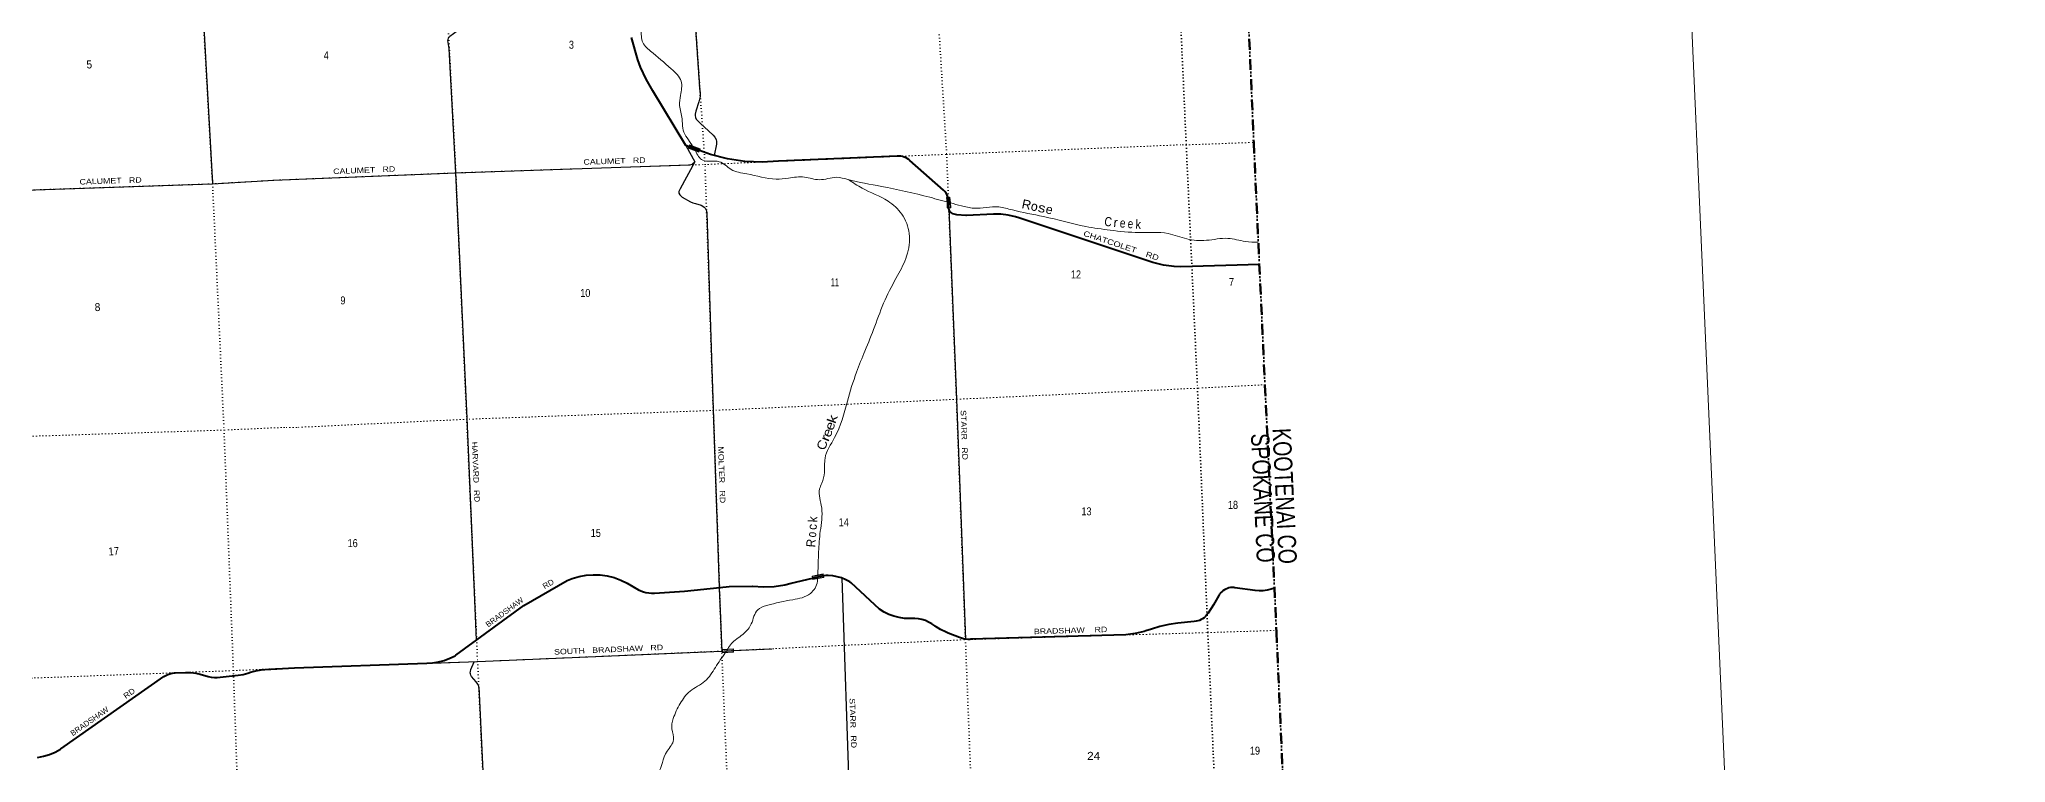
# Model space of a CAD drawing. Header units: feet. Extents: x 745759 to 1002271, y -170898 to 32007.
# Drawn here: x 959277 to 1002271, y -21486 to -5669 of the extents above; entities that cross this region are included whole.
import ezdxf
from ezdxf.enums import TextEntityAlignment as Align

# ---------------------------------------------------------------- set-up
doc = ezdxf.new("R2010")
doc.units = ezdxf.units.FT
doc.header["$LTSCALE"] = 48
doc.linetypes.add('DASH_DOUBLE_DOT', pattern=[9.2, 5, -1.2, 0.3, -1.2, 0.3, -1.2])
doc.linetypes.add('DOTTED', pattern=[1.5, 0.3, -1.2])
for name, color, linetype, lineweight in [('10', 7, 'DASH_DOUBLE_DOT', 60), ('26', 7, 'Continuous', 40), ('29', 7, 'Continuous', 25), ('31', 7, 'Continuous', 13), ('39', 7, 'Continuous', 13), ('4', 7, 'Continuous', 13), ('6', 7, 'DOTTED', 25), ('61', 7, 'Continuous', 13), ('7', 7, 'DOTTED', 13)]:
    doc.layers.add(name, color=color, linetype=linetype, lineweight=lineweight)
for name, color, linetype in [('12', 7, 'Continuous'), ('27', 7, 'Continuous'), ('30', 7, 'Continuous'), ('41', 7, 'Continuous')]:
    doc.layers.add(name, color=color, linetype=linetype)

msp = doc.modelspace()

# ---------------------------------------------------------------- linework, layer by layer
at = {"layer": '10'}
msp.add_lwpolyline([(985589.69, -2335.59), (985599.12, -2570.39), (985830.11, -7923.8), (986075.41, -13230.28), (986328.27, -18629.24), (986575.12, -24345.64)], dxfattribs=at)
at = {"layer": '26'}
for points in [[(973713.87, -8101.08), (973412.65, -7988.5), (972691.11, -6796.2), (972542.21, -6542.81), (972420.61, -6275.25), (972364.61, -6119.29), (972223.6, -5631)], [(979163.67, -9357.99), (979164.86, -9277.16), (979162.13, -9232.46), (979154.84, -9167.69), (979149.37, -9140.32), (979136.62, -9099.47), (979125.33, -9073.9), (979103.01, -9034.96), (979076.74, -8998.56), (979046.81, -8965.12), (978312.54, -8319.78), (978287.14, -8298.79), (978255.31, -8277.32), (978221.4, -8259.3), (978185.79, -8244.92), (978148.88, -8234.34), (978111.06, -8227.68), (978072.75, -8225), (978034.37, -8226.35), (975438.68, -8336.82), (975082.7, -8357.65), (974700.19, -8341.33), (974321.49, -8285.11), (973950.73, -8189.61), (973713.87, -8101.08)], [(985953.49, -10592.72), (984235.78, -10645.13), (984093.92, -10637.4), (983856.78, -10604.5), (983624.38, -10547), (980696.06, -9572.77), (980623.71, -9549.97), (980464.01, -9512.81), (980301.3, -9492.54), (980137.36, -9489.4), (979546.68, -9520.32), (979533.09, -9520.17), (979338.02, -9507.2), (979311.87, -9502.69), (979279.41, -9493.9), (979248.05, -9481.77), (979243.12, -9479.24), (979218.09, -9466.4), (979193.21, -9441.43), (979192.02, -9440.02), (979183.79, -9427.84), (979176.87, -9414.87), (979171.35, -9401.25), (979167.28, -9387.12), (979164.72, -9372.65), (979163.67, -9357.99)], [(964858.72, -19412.24), (967747.7, -19309.22), (967876.85, -19303.06), (968004.65, -19283.43), (968129.7, -19250.56), (968250.63, -19204.79), (968366.11, -19146.63), (968381.43, -19137.74), (969869.11, -18048.35), (970815.42, -17505.64), (970929.92, -17460.17), (971078.6, -17416.77), (971231.01, -17389.15), (971385.47, -17377.61), (971540.29, -17382.29), (971693.78, -17403.11), (971844.24, -17439.87), (971990.04, -17492.16), (972129.58, -17559.4), (972376.06, -17703.62), (972429, -17730.43), (972484.44, -17751.56), (972541.8, -17766.78), (972600.42, -17775.92), (972659.69, -17778.88), (972696.77, -17777.58), (972724.92, -17777.63), (973383.94, -17738.53), (974156.03, -17654.81), (974359.31, -17635.2), (974865.5, -17628.14), (974873.74, -17628.47), (975108.05, -17641.91), (975342.49, -17630.78), (975574.47, -17595.21), (975718.18, -17560.43), (976179.58, -17448.78)], [(986283.32, -17669.38), (986209.7, -17694.39), (986123.35, -17714.52), (986035.37, -17725.51), (985946.73, -17727.25), (985858.39, -17719.72), (985417.23, -17660.8), (985395.09, -17658.14), (985359.06, -17656.89), (985323.1, -17659.42), (985287.59, -17665.69), (985252.94, -17675.63), (985219.52, -17689.15), (985187.69, -17706.08), (985157.81, -17726.25), (985130.2, -17749.43), (985105.16, -17775.37), (985102.49, -17778.79), (985082.92, -17803.85), (985066.22, -17828.79), (985065.8, -17829.42), (984947.05, -18031.58), (984831.44, -18218.81), (984822.5, -18232.91), (984799.39, -18263.93), (984773.17, -18292.37), (984744.13, -18317.9), (984712.57, -18340.27), (984678.85, -18359.21), (984643.33, -18374.52), (984606.41, -18386.04), (984568.48, -18393.63), (984529.97, -18397.22), (984167.13, -18436.09), (983976.26, -18462.55), (983775.22, -18511.52), (983593.15, -18565.54), (983473.03, -18605.2), (983431.18, -18617.74), (983235.36, -18663.08), (983035.87, -18687.7), (979642.53, -18788.93), (979623.17, -18790.81), (979576.73, -18791.86), (979530.44, -18788.05), (979484.8, -18779.42), (979440.32, -18766.07), (979397.47, -18748.14), (979146.55, -18651.96), (979105.93, -18635.73), (978979.4, -18574.84), (978884.93, -18516.48), (978859.85, -18500.99), (978834.93, -18482.32), (978788.31, -18448.89), (978720.78, -18410.46), (978649.61, -18379.3), (978575.57, -18355.75), (978499.47, -18340.07), (978422.15, -18332.42), (978369.45, -18332.75), (978344.1, -18332.91), (978319.45, -18333.78), (978309.68, -18334.12), (978192.39, -18330.24), (978076.14, -18314.13), (977962.22, -18285.95), (977851.86, -18246.02), (977746.28, -18194.78), (977646.64, -18132.78), (977026.74, -17551.22), (976997.62, -17532.78), (976910.16, -17485.68), (976818.25, -17447.98), (976722.9, -17420.1), (976625.16, -17402.34), (976526.11, -17394.89), (976472.19, -17394.46), (976427.52, -17399.02), (976179.58, -17448.78)], [(959237.55, -21371.1), (959368.96, -21346.16), (959497.04, -21307.61), (959620.4, -21255.89), (959737.66, -21191.55), (959748.21, -21184.96), (961998.64, -19605.52), (962041.42, -19579.07), (962086.73, -19557.25), (962134.08, -19540.27), (962182.94, -19528.34), (962232.78, -19521.59), (962248.34, -19520.56), (962476.76, -19511.96), (962588.91, -19513.36), (962700.29, -19526.47), (962797.25, -19547.74), (962967.15, -19603.83), (963036.07, -19617.47), (963106.03, -19623.83), (963166.31, -19623.44), (963625.23, -19570.9), (963731.27, -19556.07), (963835.19, -19530.23), (963896.87, -19509.25), (964012.42, -19474.98), (964130.92, -19452.99), (964205.68, -19445.6), (964858.72, -19412.24)]]:
    msp.add_lwpolyline(points, dxfattribs=at)
at = {"layer": '29'}
for p, q in [((973412.65, -7988.5), (973606.54, -8344.79)), ((973606.54, -8344.79), (973286.46, -8936.91)), ((976822.36, -17451.09), (977051.81, -24234.14))]:
    msp.add_line(p, q, dxfattribs=at)
for points in [[(962638.5, -1269.96), (962762.55, -3431.61), (963064.28, -8827.71)], [(973726.01, -6827.39), (973468.74, -3058.44), (973387.11, -1411.44)], [(968199.6, -4970.56), (968212.18, -5047.43), (968228.15, -5086.86), (968250.51, -5130.53), (968275, -5155.04), (968303.75, -5181.67), (968343.14, -5206.18), (968424.06, -5248.79), (968450.16, -5270.61), (968461.34, -5283.94), (968478.38, -5311.64), (968485.3, -5346.25), (968484.77, -5381.95), (968475.17, -5414.99), (968465.06, -5434.68), (968452.82, -5450.13), (968411.29, -5487.43), (968253.7, -5606.75), (968236.14, -5625.38), (968219.63, -5645.1), (968209.52, -5671.19), (968210.27, -5692.58)], [(968838.71, -18802.23), (968631.58, -13952), (968382.11, -8589.21), (968239.9, -5872.18), (968210.27, -5692.58)], [(973726.01, -6827.39), (973728.6, -6923.2), (973714.77, -6979.66), (973694.53, -7038.26), (973630.64, -7242.81), (973618.93, -7303.53), (973617.86, -7336.56), (973623.19, -7382.37), (973639.16, -7413.27), (973720.08, -7498.5), (974013.97, -7766.97), (974050.19, -7811.71), (974077.85, -7860.72), (974086.39, -7903.33), (974082.11, -7958.73), (974030.9, -8210.26)], [(964405.09, -8752.19), (968390.08, -8586.89), (973468.95, -8415.82)], [(973468.95, -8415.82), (973491.67, -8413.65), (973510.3, -8410.46), (973529.47, -8404.06), (973547.83, -8395.81), (973563.01, -8387.02), (973576.85, -8375.83), (973606.54, -8344.79)], [(957674.81, -9010.3), (963064.28, -8827.71), (964405.09, -8752.19)], [(973286.46, -8936.91), (973261.14, -8999.6), (973259.54, -9017.18), (973261.67, -9036.35), (973278.17, -9067.78), (973303.19, -9094.95), (973335.67, -9121.05), (973516.69, -9223.33), (973564.07, -9243.03), (973621.04, -9259.55), (973746.68, -9295.77), (973788.21, -9316.01), (973816.96, -9338.39), (973840.39, -9366.08), (973859.55, -9402.31), (973868.07, -9431.07), (973871.08, -9455.79)], [(973871.08, -9455.79), (973873.19, -9472.05), (974011.84, -13780.32), (974140.1, -17659.45), (974197.2, -19046.73)], [(979164.66, -9375.18), (979331.08, -13540.38), (979526.12, -18796.34)], [(967865.82, -19307.81), (968859.47, -19277.29), (974201.22, -19046.58), (974455.52, -19035.06), (975292.81, -18997.13)], [(968886.75, -19828.28), (968878.38, -19796.02), (968865.07, -19766.73), (968826.73, -19715.59), (968728.77, -19600.53), (968713.33, -19576.55), (968701.09, -19545.13), (968699.49, -19523.28), (968701.09, -19496.12), (968713.86, -19449.25), (968788.4, -19280.92)], [(968886.75, -19828.28), (969111.11, -24591.6), (969139.19, -25099.44)]]:
    msp.add_lwpolyline(points, dxfattribs=at)
at = {"layer": '31'}
for p, q in [((974203.14, -19008.74), (974452.88, -18997.54)), ((974452.88, -18997.54), (974456.24, -19072.46))]:
    msp.add_line(p, q, dxfattribs=at)
msp.add_lwpolyline([(974456.24, -19072.46), (974206.5, -19083.66), (974203.14, -19008.74)], dxfattribs=at)
msp.add_lwpolyline([(974214.13, -19075.3), (974211.49, -19016.37), (974445.24, -19005.89), (974447.88, -19064.82)], close=True, dxfattribs=at)
at = {"layer": '39'}
msp.add_line((976292.84, -17472.2), (976298.16, -17373.57), dxfattribs=at)
for points in [[(970936.74, -2829.74), (970949.25, -2998.66), (971070.01, -3260.28), (971100.75, -3537.4), (971065.83, -3782.74), (971054.81, -4073.55), (971213.96, -4464.38), (971252.62, -4508.22), (971582.64, -4658.52), (971975.51, -4768.66), (972066.21, -4928.56), (972060.46, -5094.14), (972147.3, -5205.8), (972276.75, -5325.92), (972388.72, -5410.41), (972438.82, -5561.77), (972458.59, -5710.25), (972640, -5925.2), (973091.76, -6311.4), (973311.75, -6587.4), (973295.31, -6894.55), (973277.49, -7113.02), (973333.21, -7411.38), (973344.93, -7612.6), (973522.76, -7944.65), (973621.56, -8108.54)], [(973621.56, -8108.54), (973782.57, -8313.92), (974142.2, -8344.66), (974404.43, -8514.19), (974744.4, -8610.2), (975389.25, -8726.92), (975656.23, -8704.7), (976007.74, -8681.3), (976330.16, -8739.66), (976708.75, -8686.99), (976952.13, -8732.21), (977691.01, -8885.7), (978745.28, -9124.03), (979203.11, -9246.23)], [(976972.39, -8735.48), (977267.57, -8923.93), (977834.28, -9208.98), (978133, -9490.06), (978298.37, -9917.36), (978240.6, -10407.57), (978043.47, -10834.5), (977767.83, -11367.25), (977544.23, -11944.41), (977329.3, -12484.94), (977145.62, -12947.66), (976944.29, -13580.44), (976666.75, -14379.45), (976456.47, -14831.08), (976444.28, -15144.11), (976384.62, -15374.25), (976337.11, -15501.08), (976383.15, -15914.76), (976352.36, -16426.13), (976315.25, -16877.24), (976298.97, -17355.24), (976298.16, -17373.57)], [(979203.11, -9246.23), (979437.06, -9309.55), (979708.9, -9361.76), (980255.62, -9334.99), (980552.13, -9400.38), (981232.24, -9543.99), (982158.81, -9760.95), (982691.52, -9841.59), (983319.82, -9894.4), (983959.03, -9916.55), (984366.21, -10032.2), (984796.37, -10064.29), (985265.98, -10022.29), (985647.11, -10088.51), (985928.6, -10106.51)], [(976293.41, -17462.9), (976289.48, -17519.5), (976136.61, -17787.45), (975751.13, -17923.06), (975184.05, -18049.42), (974984.27, -18143.7), (974843.08, -18453.56), (974689.76, -18657), (974433.66, -18858.29), (974275.78, -19083.49)], [(974275.78, -19083.49), (974059.79, -19402.83), (973831.75, -19705.9), (973505.73, -19921.93), (973290.53, -20192.25), (973138.04, -20522.7), (973106.45, -20749.76), (973145.71, -20986.23), (973002.2, -21235.68), (972801.59, -21729.29), (972645.09, -21955.03), (972589.73, -22402.8), (972348.07, -22718.49), (972202.33, -22909.54), (972275.63, -23035.82), (972296.72, -23218.54), (972308.39, -23260.44), (972229.16, -23505.44), (972145.59, -23794.96), (972170.14, -24068.29), (972078.59, -24465), (972015.29, -24652.93), (972103.52, -24800.83), (972089.89, -24972.84)]]:
    msp.add_spline(points, degree=3, dxfattribs=at)
at = {"layer": '4'}
msp.add_lwpolyline([(745759.19, 12310.89), (776820.48, 13358.05), (807880.31, 14447.96), (838938.61, 15580.58), (869995.32, 16755.93), (901050.39, 17973.99), (932103.74, 19234.78), (963155.34, 20538.27), (994205.12, 21881.75), (1002271.19, -161246.56), (970969.51, -162603.69), (939665.99, -163917.76), (908360.69, -165188.77), (877053.68, -166416.71), (845745, -167601.59), (814434.73, -168743.41), (783122.91, -169842.15), (751809.62, -170897.82)], close=True, dxfattribs=at)
msp.add_lwpolyline([(745759.19, 12310.89), (776820.48, 13358.05), (807880.31, 14447.96), (838938.61, 15580.58), (869995.32, 16755.93), (901050.39, 17973.99), (932103.74, 19234.78), (963155.34, 20538.27), (994205.12, 21881.75), (1002271.19, -161246.56), (970969.51, -162603.69), (939665.99, -163917.76), (908360.69, -165188.77), (877053.68, -166416.71), (845745, -167601.59), (814434.73, -168743.41), (783122.91, -169842.15), (751809.62, -170897.82)], close=True, dxfattribs=at)
at = {"layer": '6'}
msp.add_lwpolyline([(982985.76, 21390.39), (983100.29, 18688.76), (983408.92, 13306.03), (983686.7, 7992.71), (983900.29, 2672.93), (984111.25, -2630.83), (984354.07, -7977.73), (984599.9, -13298.31), (984826.48, -18641.8), (985063.97, -23954.63), (985095.54, -24410.13)], dxfattribs=at)
at = {"layer": '61'}
for p, q in [((973490.68, -7977.51), (973725.15, -8064.24)), ((973725.15, -8064.24), (973699.13, -8134.58)), ((979109.62, -9129.01), (979184.19, -9117.77)), ((979205.38, -9355.15), (979128.82, -9359.14)), ((976173.29, -17410), (976418.35, -17360.54)), ((976418.35, -17360.54), (976433.18, -17434.06))]:
    msp.add_line(p, q, dxfattribs=at)
for points in [[(973699.13, -8134.58), (973464.66, -8047.85), (973490.68, -7977.51)], [(979109.3, -9129.31), (979125.07, -9244.67), (979128.77, -9357.25)], [(979136.56, -9350.72), (979133.05, -9244), (979118.26, -9135.8), (979177.74, -9126.83)], [(979177.74, -9126.83), (979193.08, -9239), (979196.65, -9347.59), (979136.56, -9350.72)], [(979184.77, -9119.14), (979201.06, -9238.33), (979204.89, -9354.78)], [(976433.18, -17434.06), (976188.12, -17483.51), (976173.29, -17410)]]:
    msp.add_lwpolyline(points, dxfattribs=at)
for points in [[(973474.94, -8043.12), (973495.4, -7987.79), (973714.86, -8068.96), (973694.4, -8124.29)], [(976194.38, -17474.08), (976182.71, -17416.26), (976412.08, -17369.96), (976423.75, -17427.79)]]:
    msp.add_lwpolyline(points, close=True, dxfattribs=at)
at = {"layer": '7'}
for points in [[(966967.81, 20701.26), (967147.67, 18045.75), (967382.6, 12746.94), (967615.76, 7442.01), (967819.06, 2127.89), (968107.43, -3251.58), (968382.11, -8589.21), (968622.45, -13976.55), (968859.47, -19277.29), (969109.02, -24589.66), (969139.21, -25099.43)], [(974448.45, -24871.34), (974422.55, -24358), (974197.2, -19046.73), (974014, -13784.28), (973832.44, -8406.81), (973468.74, -3058.44), (973203.96, 2283.61), (972984.26, 7605.18), (972732.16, 12931.57), (972530.87, 18245.77), (972422.66, 20935.59)], [(962541.51, 558.85), (962762.55, -3431.61), (963064.28, -8827.71), (963315.24, -14214.02), (963520.22, -19473.37), (963707.29, -24781.93), (963722.76, -25329.3)], [(978677.64, -196.87), (978784.89, -2842.81), (979116.11, -8184.35), (979163.24, -9358.58)], [(964398.58, -8751.22), (968382.11, -8589.21), (973832.44, -8406.81), (979116.11, -8184.35), (984279.77, -7974.94), (984354.07, -7977.73), (985837.01, -7923.35)], [(933313.03, -10017.79), (936382.62, -9891.16), (941736.27, -9651.88), (947056.5, -9430.24), (952429.86, -9226.35), (957653.76, -9011.11), (963064.28, -8827.71), (964405.09, -8752.19)], [(979163.24, -9358.58), (979331.08, -13540.38), (979526.12, -18796.34), (979733.98, -24124.4), (979761.86, -24641.8)], [(986075.03, -13222.01), (984599.9, -13298.31), (979331.08, -13540.38), (974014, -13784.28), (968622.45, -13976.55), (964901.83, -14155.9), (964633.44, -14155.42)], [(964633.44, -14155.42), (963315.24, -14214.02), (957918.33, -14386.72), (953019.87, -14536.15)], [(974456.35, -19034.55), (979526.12, -18796.34), (984826.48, -18641.8), (986326.67, -18595.04)], [(964858.72, -19412.24), (968859.47, -19277.29), (974197.2, -19046.73), (974455.52, -19035.06)], [(953624.5, -19882.23), (958174.8, -19671.96), (963520.22, -19473.37), (964858.72, -19412.24)]]:
    msp.add_lwpolyline(points, dxfattribs=at)

# ---------------------------------------------------------------- texts
at = {"layer": '12', "width": 0.8}
for s, p in [('SPOKANE CO', (985767.52, -14295.2)), ('KOOTENAI CO', (986238.61, -14180.31))]:
    msp.add_text(s, height=400, rotation=272.681, dxfattribs=at).set_placement(p)
at = {"layer": '27'}
for s, rotation, width, p in [('CHATCOLET    RD', 341.598, 1.25, (982093.81, -9964.02)), ('RD', 29.716, 1.1, (970323.79, -17693.09)), ('BRADSHAW', 36.214, 1.05, (969090.76, -18531.55)), ('BRADSHAW    RD', 1.709, 1.2, (981025.09, -18677.65)), ('RD', 35.063, 1.15, (961167.81, -20094.5)), ('BRADSHAW', 35.063, 1.05, (960009.61, -20909.87))]:
    msp.add_text(s, height=120, rotation=rotation, dxfattribs=dict(at, width=width)).set_placement(p)
at = {"layer": '30'}
for s, rotation, width, p in [('CALUMET   RD', 2.375, 1.2, (965704.13, -8618.23)), ('CALUMET   RD', 1.929, 1.2, (971176.91, -8412.98)), ('CALUMET   RD', 1.94, 1.2, (960158.79, -8846.1)), ('STARR   RD', 272.125, 1.2, (979419.97, -13778.56)), ('HARVARD   RD', 272.445, 1.15, (968733.86, -14472.07)), ('MOLTER   RD', 271.894, 1.2, (974118.14, -14574.55)), ('SOUTH   BRADSHAW   RD', 2.473, 1.2, (970534.68, -19124.86)), ('STARR   RD', 271.937, 1.2, (976991.29, -20078.8))]:
    msp.add_text(s, height=120, rotation=rotation, dxfattribs=dict(at, width=width)).set_placement(p)
at = {"layer": '41'}
for s, rotation, width, p in [('R', 348.098, 1.05, (980842.64, -9379.86)), ('s', 348.055, 1.2, (981177.49, -9451.31)), ('C', 353.113, 0.85, (982636.03, -9755.46)), ('e', 354.679, 0.85, (982956.85, -9785.33)), ('e', 355.712, 0.8, (983128.62, -9800.48)), ('k', 357.281, 0.9, (983300.79, -9813.48)), ('e', 70.53, 1.2, (976602.13, -14304.37)), ('k', 71.16, 1.35, (976709.62, -14001.46)), ('e', 70.53, 1.2, (976657.41, -14153.95)), ('C', 71.206, 1.1, (976487.37, -14570.11)), ('r', 67.326, 1.4, (976551.29, -14425.19)), ('k', 86.911, 0.95, (976287.54, -16171.42)), ('c', 86.197, 0.95, (976275.21, -16337.35)), ('R', 85.784, 0.95, (976248.7, -16691.8)), ('o', 84.811, 0.8, (976262.46, -16506.08))]:
    msp.add_text(s, height=200, rotation=rotation, dxfattribs=dict(at, width=width)).set_placement(p, align=Align.CENTER)
for s, rotation, p in [('o', 348.055, (981015.99, -9417.53)), ('e', 346.817, (981338.86, -9486.22)), ('r', 354.679, (982801.63, -9772.54))]:
    msp.add_text(s, height=200, rotation=rotation, dxfattribs=at).set_placement(p, align=Align.CENTER)
at = {"layer": '7'}
for s, width, p in [('4', 0.85, (965494.63, -6107.89)), ('3', 0.85, (970855.41, -5875.56)), ('12', 0.85, (981833.17, -10897.39)), ('10', 0.85, (971103.71, -11304.21)), ('11', 0.65, (976580.3, -11070.28)), ('7', 0.85, (985288.53, -11066.53)), ('9', 0.85, (965860.16, -11465.71)), ('13', 0.85, (982062.19, -16078.61)), ('18', 0.85, (985265.4, -15936)), ('14', 0.85, (976756.08, -16317.01)), ('16', 0.85, (966017.4, -16772.96)), ('15', 0.85, (971333.98, -16549.87)), ('24', 1.1, (982187.5, -21425.17)), ('19', 0.85, (985746.4, -21310.29))]:
    msp.add_text(s, height=175, dxfattribs=dict(at, width=width)).set_placement(p)
for s, width, p in [('5', 0.95, (960311.99, -6308.4)), ('8', 0.95, (960491.42, -11614.46)), ('17', 0.9, (960790.35, -16956.41))]:
    msp.add_text(s, height=175, rotation=2.602, dxfattribs=dict(at, width=width)).set_placement(p)

doc.saveas('drawing.dxf')
